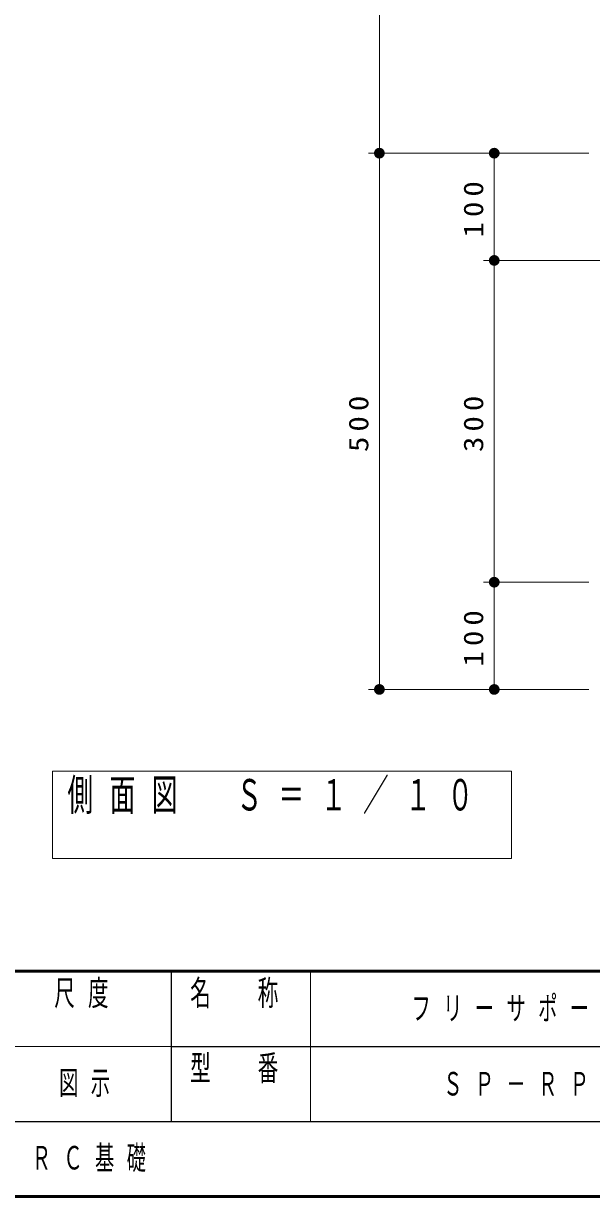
# Model space of a CAD drawing. Units: millimetres on the paper, scale 1:10. Extents: x -365 to 10, y -38 to 257.
# Drawn here: x -196.3 to -143.3, y 0 to 109.4 of the extents above; entities that cross this region are included whole.
import ezdxf

# ---------------------------------------------------------------- set-up
doc = ezdxf.new("R2010")
doc.units = ezdxf.units.MM
doc.layers.add('LY_1', color=7, linetype='Continuous', lineweight=13)
doc.layers.add('LY_2', color=7, linetype='Continuous', lineweight=13)
doc.styles.add('ＭＳ ゴシック', font='')
doc.styles.get('ＭＳ ゴシック').set_extended_font_data('MS Gothic')

# ---------------------------------------------------------------- blocks, each defined once
blk = doc.blocks.new('filled_dot')
at = {"color": 0, "linetype": 'Continuous', "lineweight": -2, "const_width": 1.25}
blk.add_lwpolyline([(-0.625, 0, 1), (0.625, 0, 1)], format="xyb", close=True, dxfattribs=at)

msp = doc.modelspace()

# ---------------------------------------------------------------- linework, layer by layer
at = {"layer": 'LY_1'}
for p, q in [((-163.079, 97.279), (-163.079, 154.779)), ((-143.542, 97.279), (-164.079, 97.279)), ((-143.542, 97.279), (-164.079, 97.279)), ((-163.079, 47.279), (-163.079, 97.279)), ((-143.542, 97.279), (-153.366, 97.279)), ((-152.366, 87.279), (-152.366, 97.279)), ((-137.542, 87.279), (-153.366, 87.279)), ((-152.366, 57.279), (-152.366, 87.279)), ((-143.542, 57.279), (-153.366, 57.279)), ((-152.366, 47.279), (-152.366, 57.279)), ((-143.542, 47.279), (-164.079, 47.279)), ((-193.568, 39.661), (-193.568, 31.528)), ((-150.768, 39.661), (-193.568, 39.661)), ((-150.768, 31.528), (-150.768, 39.661)), ((-193.568, 31.528), (-150.768, 31.528))]:
    msp.add_line(p, q, dxfattribs=at)
at = {"layer": 'LY_2', "lineweight": 50}
for p, q in [((-365, 21), (0, 21)), ((-365, 0), (0, 0))]:
    msp.add_line(p, q, dxfattribs=at)
at = {"layer": 'LY_2', "color": 211, "lineweight": 25}
for p, q in [((-182.5, 21), (-182.5, 7)), ((-182.5, 14), (-70, 14)), ((-237.5, 7), (0, 7))]:
    msp.add_line(p, q, dxfattribs=at)
at = {"layer": 'LY_2'}
for p, q in [((-169.5, 21), (-169.5, 7)), ((-237.5, 14), (-182.5, 14))]:
    msp.add_line(p, q, dxfattribs=at)

# ---------------------------------------------------------------- block references
at = {"layer": 'LY_1', "xscale": 0.4, "yscale": 0.4}
for p, rotation in [((-163.079, 97.279), 270), ((-163.079, 97.279), 90), ((-152.366, 97.279), 270), ((-152.366, 87.279), 270), ((-152.366, 87.279), 90), ((-152.366, 57.279), 90), ((-152.366, 57.279), 270), ((-163.079, 47.279), 90), ((-152.366, 47.279), 90)]:
    msp.add_blockref('filled_dot', p, dxfattribs=dict(at, rotation=rotation))

# ---------------------------------------------------------------- texts
at = {"layer": 'LY_1', "char_height": 1.833, "attachment_point": 8, "rotation": 90, "style": 'ＭＳ ゴシック'}
for s, insert in [('\\T1.33;\\W1.15;100', (-153.366, 92.279)), ('\\T1.33;\\W1.15;500', (-164.079, 72.279)), ('\\T1.33;\\W1.15;300', (-153.366, 72.279)), ('\\T1.33;\\W1.15;100', (-153.366, 52.279))]:
    msp.add_mtext(s, dxfattribs=dict(at, insert=insert))
at = {"layer": 'LY_1', "style": 'ＭＳ ゴシック'}
for s, insert, char_height, attachment_point in [('\\T1.64;\\W0.6;側面図\u3000Ｓ＝１／１０', (-192.168, 38.928), 2.933, 1), ('\\T1.64;\\W0.6;フリーサポート', (-149.75, 17.5), 2.199, 5), ('\\T1.64;\\W0.6;図示', (-190, 10.5), 2.199, 5), ('\\T1.64;\\W0.6;ＳＰ－ＲＰ', (-149.75, 10.5), 2.199, 5), ('\\T1.64;\\W0.6;ＲＣ基礎', (-195.5, 3.5), 2.199, 4)]:
    msp.add_mtext(s, dxfattribs=dict(at, insert=insert, char_height=char_height, attachment_point=attachment_point))
at = {"layer": 'LY_2', "color": 4, "char_height": 2.346, "attachment_point": 2, "style": 'ＭＳ ゴシック'}
for s, insert in [('\\T1.64;\\W0.6;尺度', (-190.25, 20.167)), ('\\T1.64;\\W0.6;名\u3000称', (-176, 20.167)), ('\\T1.64;\\W0.6;型\u3000番', (-176, 13.167))]:
    msp.add_mtext(s, dxfattribs=dict(at, insert=insert))

doc.saveas('drawing.dxf')
